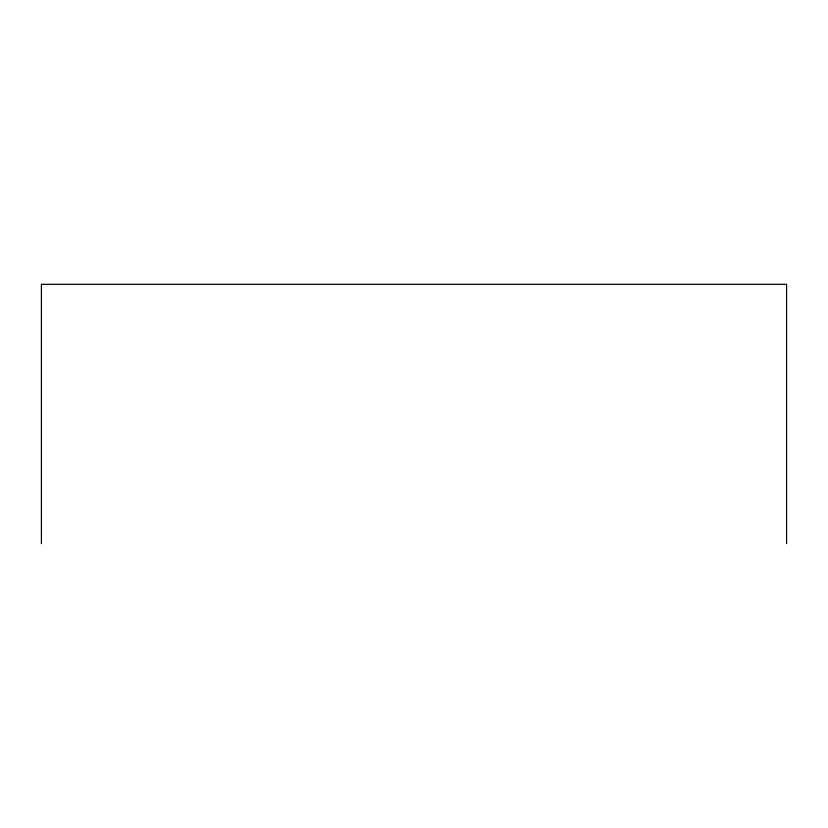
<?xml version="1.0" encoding="UTF-8"?>
<svg xmlns="http://www.w3.org/2000/svg" width="828" height="828" viewBox="0 0 828 828"><rect width="100%" height="100%" fill="white"/><g stroke="black" fill="none" stroke-linecap="round" stroke-linejoin="round"><path stroke-width="1.24" d="M786.6 543.665L786.6 284.335L41.4 284.335L41.4 543.665"/></g></svg>
